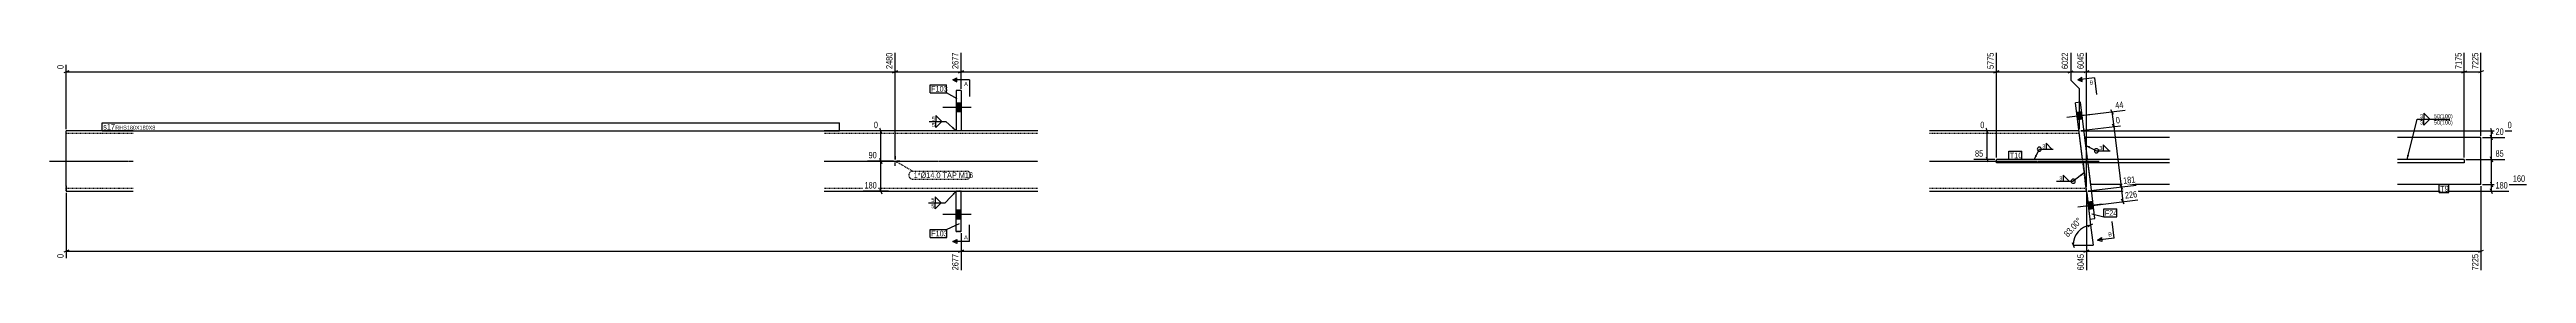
# Model space of a CAD drawing. Header units: millimetres. Extents: x 26 to 44152, y 8 to 1708.
# Drawn here: x 36741 to 44152, y 8 to 665 of the extents above; entities that cross this region are included whole.
import ezdxf

# ---------------------------------------------------------------- set-up
doc = ezdxf.new("R2010")
doc.units = ezdxf.units.MM
doc.linetypes.add('DXK_LINE_DOT2', pattern=[3.9198, 1.9599, -1.9599])
doc.linetypes.add('DXK_LINE_DOT3', pattern=[5.9187, 2.979, -0.9799, 0.9799, -0.9799])
for name, color, linetype in [('MÅLSÆTNING', 7, 'Continuous'), ('STÅL', 7, 'Continuous'), ('TEKST', 7, 'Continuous')]:
    doc.layers.add(name, color=color, linetype=linetype)
doc.styles.add('Arial', font='ARIAL.TTF', dxfattribs={"height": 0.2})
doc.styles.add('Arial Narrow', font='ARIALN.TTF', dxfattribs={"height": 0.2})

msp = doc.modelspace()

# ---------------------------------------------------------------- hatches: boundary and pattern name
at = {"layer": 'STÅL', "linetype": 'Continuous'}
for points in [[(39468.2, 485), (39468.2, 511), (39453.2, 511), (39453.2, 485)], [(39468.2, 485), (39468.2, 511), (39453.2, 511), (39453.2, 485)], [(42824, 462.9), (42821.3, 484.8), (42806.5, 482.9), (42809.1, 461.1)], [(42824, 462.9), (42821.3, 484.8), (42806.5, 482.9), (42809.1, 461.1)], [(39453.2, 191), (39453.2, 165), (39468.2, 165), (39468.2, 191)], [(39453.2, 191), (39453.2, 165), (39468.2, 165), (39468.2, 191)], [(42856.9, 194.9), (42854.2, 216.8), (42839.4, 214.9), (42842, 193.1)], [(42856.9, 194.9), (42854.2, 216.8), (42839.4, 214.9), (42842, 193.1)]]:
    msp.add_hatch(color=96, dxfattribs=at).paths.add_polyline_path(points)
at = {"layer": 'TEKST', "linetype": 'Continuous'}
for points in [[(39446, 438.7), (39453.2, 428), (39441.8, 434)], [(42816.7, 297.7), (42828.6, 302.7), (42820.5, 292.7)], [(43800.7, 354.4), (43794.6, 343), (43794.6, 355.9)], [(39442.4, 241.1), (39453.2, 248), (39446.9, 236.8)]]:
    msp.add_hatch(color=3, dxfattribs=at).paths.add_polyline_path(points)

# ---------------------------------------------------------------- linework, layer by layer
at = {"layer": 'MÅLSÆTNING', "color": 7, "linetype": 'Continuous'}
for p, q in [((36798.2, 606.9), (36783.2, 600.9)), ((36790.7, 433), (36790.7, 624.6)), ((36790.7, 603.9), (39270.7, 603.9)), ((39278.2, 606.9), (39263.2, 600.9)), ((39263.2, 600.9), (39278.2, 606.9)), ((39270.7, 343), (39270.7, 661.1)), ((39270.7, 343), (39270.7, 661.1)), ((39270.7, 603.9), (39468.2, 603.9)), ((39460.7, 600.9), (39475.7, 606.9)), ((39468.2, 553), (39468.2, 661.1)), ((42573.2, 606.9), (42558.2, 600.9)), ((42558.2, 600.9), (42573.2, 606.9)), ((42780.7, 600.9), (42795.7, 606.9)), ((42788.2, 661.1), (42788.2, 578.9)), ((42788.2, 603.9), (42835.3, 603.9)), ((42842.8, 606.9), (42827.8, 600.9)), ((42842.8, 606.9), (42827.8, 600.9)), ((42835.3, 261.2), (42835.3, 661.1)), ((42835.3, 261.2), (42835.3, 661.1)), ((42835.3, 603.9), (43965.7, 603.9)), ((43958.2, 600.9), (43973.2, 606.9)), ((43965.7, 348), (43965.7, 661.1)), ((44023.2, 606.9), (44008.2, 600.9)), ((44015.7, 413), (44015.7, 661.1)), ((42788.2, 578.9), (42813.2, 553.9)), ((42813.2, 553.9), (42813.2, 433)), ((42813.2, 553.9), (42813.2, 433)), ((42812.8, 472.6), (42951.1, 489.6)), ((42907.4, 491.8), (42915.2, 477.6)), ((42911.3, 484.7), (42916.7, 440.7)), ((42920.6, 433.6), (42912.8, 447.8)), ((39256.9, 428), (39207.1, 428)), ((39230.8, 420.5), (39224.8, 435.5)), ((39227.8, 338), (39227.8, 428)), ((42549.2, 428), (42517.6, 428)), ((42541.3, 420.5), (42535.3, 435.5)), ((42538.3, 343), (42538.3, 428)), ((42818.2, 428.6), (42937.2, 443.2)), ((44044, 435.5), (44050, 420.5)), ((39265.7, 338), (39187.6, 338)), ((39265.7, 338), (39187.6, 338)), ((39224.8, 345.5), (39230.8, 330.5)), ((39230.8, 330.5), (39224.8, 345.5)), ((39227.8, 248), (39227.8, 338)), ((42560.7, 343), (42498.2, 343)), ((42535.3, 350.5), (42541.3, 335.5)), ((43970.7, 343), (44087.2, 343)), ((44050, 335.5), (44044, 350.5)), ((44047, 268), (44047, 343)), ((36790.7, 243), (36790.7, 48.6)), ((39250.9, 248), (39175.4, 248)), ((39224.8, 255.5), (39230.8, 240.5)), ((42835.9, 243.1), (42847.7, 146.6)), ((42840.3, 248.6), (42983.5, 266.2)), ((42934.9, 267.8), (42942.7, 253.6)), ((42948.1, 209.7), (42940.3, 223.8)), ((44015.7, 263), (44015.7, 12)), ((44020.7, 268), (44151.4, 268)), ((44020.7, 268), (44151.4, 268)), ((44044, 275.5), (44050, 260.5)), ((44044, 275.5), (44050, 260.5)), ((44050, 240.5), (44044, 255.5)), ((44047, 248), (44047, 268)), ((42840.7, 142.7), (42854.8, 150.5)), ((39468.2, 123), (39468.2, 12)), ((42792.1, 94.6), (42798.1, 79.6)), ((42795.1, 87.1), (42855.1, 87.1)), ((42847.7, 146.6), (42855.1, 87.1)), ((36798.2, 72.3), (36783.2, 66.3)), ((36790.7, 69.3), (39468.2, 69.3)), ((39460.7, 66.3), (39475.7, 72.3)), ((44008.2, 66.3), (44023.2, 72.3))]:
    msp.add_line(p, q, dxfattribs=at)
msp.add_arc((42855.1, 87.1), 60, 97, 180, dxfattribs=at)
at = {"layer": 'STÅL', "color": 2, "linetype": 'Continuous'}
for p, q in [((39453.2, 548), (39453.2, 428)), ((39468.2, 548), (39453.2, 548)), ((39468.2, 548), (39468.2, 428)), ((42817.8, 513.5), (42802.9, 511.7)), ((42813.7, 423.5), (42802.9, 511.7)), ((42830.8, 408), (42817.8, 513.5)), ((36990.7, 428), (36790.7, 428)), ((36790.7, 264), (36790.7, 428)), ((39698.2, 428), (39058.7, 428)), ((42813.2, 428), (42365.7, 428)), ((42813.8, 423.3), (42813.7, 423.5)), ((42823.6, 343), (42813.8, 423.3)), ((43083.7, 408), (42830.8, 408)), ((42838.7, 343), (42830.8, 408)), ((44015.7, 408), (43765.7, 408)), ((44015.7, 268), (44015.7, 408)), ((42565.7, 333), (42565.7, 343)), ((43083.7, 343), (42565.7, 343)), ((43083.7, 333), (42565.7, 333)), ((42824.9, 333), (42834.7, 252.5)), ((42848, 268), (42840, 333)), ((43965.7, 343), (43765.7, 343)), ((43965.7, 333), (43765.7, 333)), ((43965.7, 343), (43965.7, 333)), ((36790.7, 264), (36790.7, 248)), ((36790.7, 248), (36990.7, 248)), ((39058.7, 248), (39698.2, 248)), ((39453.2, 128), (39453.2, 248)), ((39468.2, 128), (39468.2, 248)), ((42365.7, 248), (42835.3, 248)), ((42834.7, 252.5), (42845.6, 164.3)), ((42860.5, 166.1), (42848, 268)), ((43083.7, 268), (42848, 268)), ((44015.7, 268), (43765.7, 268)), ((42845.6, 164.3), (42860.5, 166.1)), ((39468.2, 128), (39453.2, 128))]:
    msp.add_line(p, q, dxfattribs=at)
at = {"layer": 'STÅL', "color": 7, "linetype": 'DXK_LINE_DOT2'}
for p, q in [((39468.2, 548), (39453.2, 548)), ((36990.7, 420), (36790.7, 420)), ((39698.2, 420), (39058.7, 420)), ((39468.2, 428), (39453.2, 428)), ((42814.2, 420), (42365.7, 420)), ((42813.7, 423.5), (42813.2, 428)), ((42834.7, 252.5), (42813.7, 423.5)), ((42848, 268), (42830.8, 408)), ((36790.7, 256.6), (36790.7, 264)), ((36790.7, 256), (36790.7, 256.6)), ((36990.7, 256), (36790.7, 256)), ((36790.7, 249.2), (36790.7, 256)), ((39698.2, 256), (39058.7, 256)), ((39468.2, 248), (39453.2, 248)), ((42834.3, 256), (42365.7, 256)), ((42835.1, 249.2), (42834.7, 252.5)), ((42835.1, 249.2), (42835.3, 248)), ((39453.2, 128), (39468.2, 128))]:
    msp.add_line(p, q, dxfattribs=at)
at = {"layer": 'STÅL', "color": 96, "linetype": 'Continuous'}
for p, q in [((39498.2, 498), (39413.2, 498)), ((39498.2, 498), (39413.2, 498)), ((39468.2, 511), (39453.2, 511)), ((39468.2, 511), (39453.2, 511)), ((39468.2, 485), (39453.2, 485)), ((39468.2, 485), (39453.2, 485)), ((42849, 477.1), (42776.5, 468.2)), ((42849, 477.1), (42776.5, 468.2)), ((42821.3, 484.8), (42806.5, 482.9)), ((42821.3, 484.8), (42806.5, 482.9)), ((42824, 462.9), (42809.1, 461.1)), ((42824, 462.9), (42809.1, 461.1)), ((39256.7, 338), (39266, 338)), ((39270.7, 352), (39270.7, 342.7)), ((39270.7, 324), (39270.7, 333.3)), ((39284.7, 338), (39275.4, 338)), ((39498.2, 178), (39413.2, 178)), ((39498.2, 178), (39413.2, 178)), ((39468.2, 191), (39453.2, 191)), ((39468.2, 191), (39453.2, 191)), ((39468.2, 165), (39453.2, 165)), ((39468.2, 165), (39453.2, 165)), ((42881.9, 209.1), (42809.4, 200.2)), ((42881.9, 209.1), (42809.4, 200.2)), ((42854.2, 216.8), (42839.4, 214.9)), ((42854.2, 216.8), (42839.4, 214.9)), ((42856.9, 194.9), (42842, 193.1)), ((42856.9, 194.9), (42842, 193.1))]:
    msp.add_line(p, q, dxfattribs=at)
at = {"layer": 'STÅL', "color": 7, "linetype": 'DXK_LINE_DOT3'}
for p, q in [((36740.7, 338), (36990.7, 338)), ((39058.7, 338), (39698.2, 338)), ((42365.7, 338), (42874.2, 338))]:
    msp.add_line(p, q, dxfattribs=at)

# ---------------------------------------------------------------- wipeouts: each hides what was drawn before it
at = {"color": 0, "linetype": 'Continuous'}
msp.add_wipeout([(42912.2, 113.8), (42910.7, 126.3), (42899.7, 124.9), (42901.2, 112.5)], dxfattribs=at).dxf.layer = 'TEKST'

# ---------------------------------------------------------------- next in the draw order: hatches: boundary and pattern name
at = {"layer": 'TEKST', "linetype": 'Continuous'}
msp.add_hatch(color=30, dxfattribs=at).paths.add_polyline_path([(42880, 109.9), (42880.7, 103.7), (42868.3, 102.2)])

# ---------------------------------------------------------------- next in the draw order: linework, layer by layer
at = {"layer": 'TEKST', "color": 7, "linetype": 'Continuous'}
for q in [(42911.9, 157.9), (42868.3, 102.2)]:
    msp.add_line((42917.9, 108.2), q, dxfattribs=at)
at = {"layer": 'TEKST', "color": 30, "linetype": 'Continuous'}
for p, q in [((42868.3, 102.2), (42880, 109.9)), ((42880, 109.9), (42881.5, 97.5))]:
    msp.add_line(p, q, dxfattribs=at)

# ---------------------------------------------------------------- next in the draw order: texts
at = {"layer": 'TEKST', "color": 3, "linetype": 'Continuous', "style": 'Arial'}
msp.add_text('B', height=11.9, rotation=7.00154, dxfattribs=at).set_placement((42901.2, 112.5))

# ---------------------------------------------------------------- next in the draw order: wipeouts: each hides what was drawn before it
at = {"color": 0, "linetype": 'Continuous'}
for points in [[(36786.7, 628.6), (36758.7, 628.6), (36758.7, 608.4), (36786.7, 608.4)], [(39266.7, 665.1), (39238.7, 665.1), (39238.7, 608.4), (39266.7, 608.4)], [(39464.2, 665.1), (39436.2, 665.1), (39436.2, 608.4), (39464.2, 608.4)], [(42831.3, 665.1), (42803.3, 665.1), (42803.3, 608.4), (42831.3, 608.4)], [(43961.7, 665.1), (43933.7, 665.1), (43933.7, 608.4), (43961.7, 608.4)], [(39223.3, 432), (39223.3, 460), (39203.1, 460), (39203.1, 432)], [(42533.8, 432), (42533.8, 460), (42513.6, 460), (42513.6, 432)], [(42940.7, 447.7), (42937.3, 475.5), (42917.3, 473), (42920.7, 445.2)], [(42530.2, 347), (42530.2, 375), (42497.8, 375), (42497.8, 347)], [(44087.6, 347), (44087.6, 375), (44055.2, 375), (44055.2, 347)], [(39219.6, 342), (39219.6, 370), (39187.3, 370), (39187.3, 342)], [(39219.6, 252), (39219.6, 280), (39175.1, 280), (39175.1, 252)], [(36786.7, 64.7), (36758.7, 64.7), (36758.7, 44.6), (36786.7, 44.6)], [(39464.2, 64.7), (39436.2, 64.7), (39436.2, 8), (39464.2, 8)]]:
    msp.add_wipeout(points, dxfattribs=at).dxf.layer = 'MÅLSÆTNING'
at = {"color": 0}
for points, layer in [([(42829, 159.2), (42808.1, 177.7), (42759.4, 122.6), (42780.3, 104.1)], 'MÅLSÆTNING'), ([(39421.8, 544.8), (39421.8, 562.3), (39378.1, 562.3), (39378.1, 544.8)], 'TEKST'), ([(36932.1, 431.5), (36932.1, 449), (36901.2, 449), (36901.2, 431.5)], 'TEKST'), ([(39389.7, 457), (39389.7, 471.5), (39380.1, 471.5), (39380.1, 457)], 'TEKST'), ([(42711.6, 374.9), (42711.6, 389.4), (42702, 389.4), (42702, 374.9)], 'TEKST'), ([(39481.8, 287.2), (39481.8, 304.7), (39326.2, 304.7), (39326.2, 287.2)], 'TEKST'), ([(42638.8, 346.5), (42638.8, 364), (42605.7, 364), (42605.7, 346.5)], 'TEKST'), ([(39387.8, 215), (39387.8, 229.5), (39378.2, 229.5), (39378.2, 215)], 'TEKST'), ([(42762.8, 279.3), (42762.8, 293.8), (42753.2, 293.8), (42753.2, 279.3)], 'TEKST'), ([(39422.2, 113.2), (39422.2, 130.7), (39378.5, 130.7), (39378.5, 113.2)], 'TEKST')]:
    msp.add_wipeout(points, dxfattribs=at).dxf.layer = layer

# ---------------------------------------------------------------- next in the draw order: hatches: boundary and pattern name
at = {"layer": 'TEKST', "linetype": 'Continuous'}
msp.add_hatch(color=3, dxfattribs=at).paths.add_polyline_path([(42687.3, 352.8), (42678.9, 343), (42681.8, 355.6)])

# ---------------------------------------------------------------- next in the draw order: linework, layer by layer
at = {"layer": 'MÅLSÆTNING', "color": 7, "linetype": 'Continuous'}
for p, q in [((39475.7, 606.9), (39460.7, 600.9)), ((39468.2, 553), (39468.2, 661.1)), ((39468.2, 603.9), (42565.7, 603.9)), ((42565.7, 348), (42565.7, 661.1)), ((42565.7, 348), (42565.7, 661.1)), ((42565.7, 603.9), (42788.2, 603.9)), ((42780.7, 600.9), (42795.7, 606.9)), ((42788.2, 661.1), (42788.2, 578.9)), ((43958.2, 600.9), (43973.2, 606.9)), ((43965.7, 348), (43965.7, 661.1)), ((43965.7, 603.9), (44015.7, 603.9)), ((42788.2, 578.9), (42813.2, 553.9)), ((42920.6, 433.6), (42912.8, 447.8)), ((42818.2, 428.6), (42937.2, 443.2)), ((42818.2, 428), (44107.7, 428)), ((42916.7, 440.7), (42938.8, 260.7)), ((44020.7, 408), (44087.2, 408)), ((44050, 400.5), (44044, 415.5)), ((44050, 400.5), (44044, 415.5)), ((44047, 408), (44047, 428)), ((44047, 343), (44047, 408)), ((43970.7, 343), (44087.2, 343)), ((44044, 350.5), (44050, 335.5)), ((42835.3, 243), (42835.3, 12)), ((42835.3, 243), (42835.3, 12)), ((42845.7, 204.6), (42988.9, 222.2)), ((39468.2, 123), (39468.2, 12)), ((39475.7, 72.3), (39460.7, 66.3)), ((39468.2, 69.3), (42835.3, 69.3)), ((42842.8, 72.3), (42827.8, 66.3)), ((42827.8, 66.3), (42842.8, 72.3)), ((42835.3, 69.3), (44015.7, 69.3))]:
    msp.add_line(p, q, dxfattribs=at)
at = {"layer": 'TEKST', "color": 3, "linetype": 'Continuous'}
for p, q in [((39410.1, 455.5), (39392.2, 473.3)), ((39392.2, 473.3), (39392.2, 455.5)), ((39392.2, 455.5), (39410.1, 455.5)), ((42678.9, 343), (42694.3, 373.4)), ((42694.3, 373.4), (42735.6, 373.4)), ((42732.1, 373.4), (42714.2, 391.3)), ((42714.2, 391.3), (42714.2, 373.4)), ((42714.2, 373.4), (42732.1, 373.4)), ((42828.6, 302.7), (42795.6, 277.8)), ((39408.3, 213.5), (39390.4, 231.3)), ((39390.4, 231.3), (39390.4, 213.5)), ((42745.4, 277.8), (42795.6, 277.8)), ((42783.2, 277.8), (42765.4, 295.7)), ((42765.4, 295.7), (42765.4, 277.8)), ((42765.4, 277.8), (42783.2, 277.8)), ((39390.4, 213.5), (39408.3, 213.5))]:
    msp.add_line(p, q, dxfattribs=at)
for centre, start, end in [((42694.3, 373.4), 90, 270), ((42694.3, 373.4), 270, 90), ((42795.6, 277.8), 90, 270), ((42795.6, 277.8), 270, 90)]:
    msp.add_arc(centre, 6.25, start, end, dxfattribs=at)

# ---------------------------------------------------------------- next in the draw order: texts
at = {"layer": 'MÅLSÆTNING', "color": 3, "linetype": 'Continuous', "style": 'Arial Narrow'}
for s, height, p in [('0', 19.1, (36782.7, 612.4)), ('2480', 19.09, (39262.7, 612.4)), ('2677', 19.09, (39460.2, 612.4)), ('6045', 19.09, (42827.3, 612.4)), ('7175', 19.09, (43957.7, 612.4)), ('0', 19.1, (36782.7, 48.6)), ('2677', 19.09, (39460.2, 12))]:
    msp.add_text(s, height=height, rotation=90.00021, dxfattribs=at).set_placement(p)
for s, height, p in [('0', 19.1, (39207.1, 436)), ('0', 19.1, (42517.6, 436)), ('90', 19.09, (39191.3, 346)), ('85', 19.09, (42501.8, 351)), ('85', 19.09, (44059.2, 351)), ('180', 19.09, (39179.1, 256))]:
    msp.add_text(s, height=height, dxfattribs=at).set_placement(p)
at = {"layer": 'MÅLSÆTNING', "color": 3, "style": 'Arial Narrow'}
msp.add_text('83.00°', height=19.09, rotation=48.50088, dxfattribs=at).set_placement((42780, 109.7))
at = {"layer": 'TEKST', "color": 3, "style": 'Arial Narrow'}
for p in [(42703, 375.9), (42754.2, 280.3)]:
    msp.add_text('3', height=11.9, dxfattribs=at).set_placement(p)

# ---------------------------------------------------------------- next in the draw order: wipeouts: each hides what was drawn before it
at = {"color": 0, "linetype": 'Continuous'}
msp.add_wipeout([(42951, 493.6), (42947.6, 521.4), (42915.5, 517.5), (42918.9, 489.7)], dxfattribs=at).dxf.layer = 'MÅLSÆTNING'
at = {"color": 0}
for points in [[(39421.8, 544.8), (39421.8, 562.3), (39378.1, 562.3), (39378.1, 544.8)], [(36932.1, 431.5), (36932.1, 449), (36901.2, 449), (36901.2, 431.5)], [(39481.8, 287.2), (39481.8, 304.7), (39326.2, 304.7), (39326.2, 287.2)], [(42638.8, 346.5), (42638.8, 364), (42605.7, 364), (42605.7, 346.5)], [(39422.2, 113.2), (39422.2, 130.7), (39378.5, 130.7), (39378.5, 113.2)]]:
    msp.add_wipeout(points, dxfattribs=at).dxf.layer = 'TEKST'

# ---------------------------------------------------------------- next in the draw order: linework, layer by layer
at = {"layer": 'TEKST', "color": 7, "linetype": 'Continuous'}
for p, q in [((39375.1, 565.3), (39424.8, 565.3)), ((39375.1, 541.8), (39375.1, 565.3)), ((39375.1, 541.8), (39424.8, 541.8)), ((39424.8, 541.8), (39424.8, 565.3)), ((39456.5, 523.7), (39424.8, 541.8)), ((36898.2, 428.5), (36898.2, 452)), ((42602.7, 367), (42641.8, 367)), ((42602.7, 343.5), (42602.7, 367)), ((42602.7, 343.5), (42641.8, 343.5)), ((42641.8, 343.5), (42641.8, 367)), ((39462.1, 150.6), (39425.2, 133.7)), ((39375.5, 133.7), (39425.2, 133.7)), ((39375.5, 110.2), (39375.5, 133.7)), ((39375.5, 110.2), (39425.2, 110.2)), ((39425.2, 110.2), (39425.2, 133.7))]:
    msp.add_line(p, q, dxfattribs=at)
at = {"layer": 'TEKST', "color": 7, "linetype": 'DXK_LINE_DOT2'}
for p, q in [((39270.7, 338), (39323.2, 307.7)), ((39323.2, 307.7), (39484.8, 307.7)), ((39323.2, 284.2), (39484.8, 284.2))]:
    msp.add_line(p, q, dxfattribs=at)
for centre, start, end in [((39323.2, 295.9), 90, 270), ((39484.8, 295.9), 270, 90)]:
    msp.add_arc(centre, 11.7, start, end, dxfattribs=at)

# ---------------------------------------------------------------- next in the draw order: texts
at = {"layer": 'MÅLSÆTNING', "color": 3, "linetype": 'Continuous', "style": 'Arial Narrow'}
for s, height, p in [('44', 19.09, (42922.4, 494.1)), ('0', 19.1, (42924.2, 449.7))]:
    msp.add_text(s, height=height, rotation=7.00154, dxfattribs=at).set_placement(p)
at = {"layer": 'TEKST', "color": 3, "style": 'Arial Narrow'}
for s, height, p in [('F103', 16.7, (39378.1, 544.8)), ('1*Ø14.0 TAP M16', 16.702, (39326.2, 287.2)), ('T10', 16.7, (42605.7, 346.5)), ('F103', 16.7, (39378.5, 113.2))]:
    msp.add_text(s, height=height, dxfattribs=at).set_placement(p)

# ---------------------------------------------------------------- next in the draw order: wipeouts: each hides what was drawn before it
at = {"color": 0, "linetype": 'Continuous'}
for points, layer in [([(42561.7, 665.1), (42533.7, 665.1), (42533.7, 608.4), (42561.7, 608.4)], 'MÅLSÆTNING'), ([(42784.2, 665.1), (42756.2, 665.1), (42756.2, 608.4), (42784.2, 608.4)], 'MÅLSÆTNING'), ([(44011.7, 665.1), (43983.7, 665.1), (43983.7, 608.4), (44011.7, 608.4)], 'MÅLSÆTNING'), ([(44111.7, 432), (44111.7, 460), (44091.5, 460), (44091.5, 432)], 'MÅLSÆTNING'), ([(42987, 270.7), (42983.6, 298.5), (42939.4, 293), (42942.8, 265.2)], 'MÅLSÆTNING'), ([(42831.3, 64.7), (42803.3, 64.7), (42803.3, 8), (42831.3, 8)], 'MÅLSÆTNING'), ([(44011.7, 64.7), (43983.7, 64.7), (43983.7, 8), (44011.7, 8)], 'MÅLSÆTNING'), ([(42856.6, 566.8), (42855.1, 579.2), (42844.1, 577.9), (42845.6, 565.4)], 'TEKST'), ([(39389.7, 438.2), (39389.7, 452.7), (39380.1, 452.7), (39380.1, 438.2)], 'TEKST'), ([(39387.8, 196.2), (39387.8, 210.7), (39378.2, 210.7), (39378.2, 196.2)], 'TEKST')]:
    msp.add_wipeout(points, dxfattribs=at).dxf.layer = layer
at = {"color": 0}
for points in [[(43842.1, 464.7), (43842.1, 479.2), (43832.5, 479.2), (43832.5, 464.7)], [(39100.9, 431.5), (39100.9, 444), (36937.4, 444), (36937.4, 431.5)], [(42882.5, 370), (42882.5, 384.5), (42872.9, 384.5), (42872.9, 370)]]:
    msp.add_wipeout(points, dxfattribs=at).dxf.layer = 'TEKST'

# ---------------------------------------------------------------- next in the draw order: hatches: boundary and pattern name
at = {"layer": 'TEKST', "linetype": 'Continuous'}
for color, points in [(30, [(42822.1, 581.4), (42822.8, 575.2), (42809.7, 579.9)]), (3, [(42843.3, 376.2), (42833.6, 384.7), (42846.2, 381.7)])]:
    msp.add_hatch(color=color, dxfattribs=at).paths.add_polyline_path(points)

# ---------------------------------------------------------------- next in the draw order: linework, layer by layer
at = {"layer": 'MÅLSÆTNING', "color": 7, "linetype": 'Continuous'}
for p, q in [((44020.7, 408), (44087.2, 408)), ((42840.3, 248.6), (42983.5, 266.2)), ((42840.3, 248), (44099.4, 248)), ((42934.9, 267.8), (42942.7, 253.6)), ((42938.8, 260.7), (42944.2, 216.7))]:
    msp.add_line(p, q, dxfattribs=at)
at = {"layer": 'TEKST', "color": 30, "linetype": 'Continuous'}
for p, q in [((42809.7, 579.9), (42821.3, 587.7)), ((42809.7, 579.9), (42822.8, 575.2)), ((42822.8, 575.2), (42821.3, 587.7)), ((42881.5, 97.5), (42868.3, 102.2))]:
    msp.add_line(p, q, dxfattribs=at)
at = {"layer": 'TEKST', "color": 7, "linetype": 'Continuous'}
for q in [(42809.7, 579.9), (42865.4, 536.4)]:
    msp.add_line((42859.3, 586), q, dxfattribs=at)
at = {"layer": 'TEKST', "color": 3, "linetype": 'Continuous'}
for p, q in [((39372.3, 455.5), (39422.4, 455.5)), ((39392.2, 455.5), (39410.1, 455.5)), ((39410.1, 455.5), (39392.2, 437.6)), ((39392.2, 437.6), (39392.2, 455.5)), ((39453.2, 428), (39422.4, 455.5)), ((43862.5, 463.2), (43844.7, 481.1)), ((43844.7, 481.1), (43844.7, 463.2)), ((43844.7, 463.2), (43862.5, 463.2)), ((42833.6, 384.7), (42865.1, 368.5)), ((42902.9, 368.5), (42885.1, 386.4)), ((42885.1, 386.4), (42885.1, 368.5)), ((42865.1, 368.5), (42906.5, 368.5)), ((42885.1, 368.5), (42902.9, 368.5)), ((39453.2, 248), (39420.6, 213.5)), ((39370.5, 213.5), (39420.6, 213.5)), ((39390.4, 213.5), (39408.3, 213.5)), ((39408.3, 213.5), (39390.4, 195.6)), ((39390.4, 195.6), (39390.4, 213.5))]:
    msp.add_line(p, q, dxfattribs=at)
for start, end in [(90, 270), (270, 90)]:
    msp.add_arc((42865.1, 368.5), 6.25, start, end, dxfattribs=at)

# ---------------------------------------------------------------- next in the draw order: texts
at = {"layer": 'MÅLSÆTNING', "color": 3, "linetype": 'Continuous', "style": 'Arial Narrow'}
for s, rotation, p in [('5775', 90.00021, (42557.7, 612.4)), ('6022', 90.00021, (42780.2, 612.4)), ('7225', 90.00021, (44007.7, 612.4)), ('181', 7.00154, (42946.3, 269.7)), ('6045', 90.00021, (42827.3, 12)), ('7225', 90.00021, (44007.7, 12))]:
    msp.add_text(s, height=19.09, rotation=rotation, dxfattribs=at).set_placement(p)
msp.add_text('0', height=19.1, dxfattribs=at).set_placement((44095.5, 436))
at = {"layer": 'TEKST', "color": 3, "linetype": 'Continuous', "style": 'Arial'}
msp.add_text('B', height=11.9, rotation=7.00154, dxfattribs=at).set_placement((42845.6, 565.4))
at = {"layer": 'TEKST', "color": 3, "style": 'Arial Narrow'}
for s, p in [('5', (39381.1, 458)), ('3', (42873.9, 371)), ('5', (39379.2, 216))]:
    msp.add_text(s, height=11.9, dxfattribs=at).set_placement(p)
at = {"layer": 'TEKST', "color": 3, "linetype": 'Continuous', "style": 'Arial Narrow'}
for p in [(39381.1, 439.2), (39379.2, 197.2)]:
    msp.add_text('5', height=11.9, dxfattribs=at).set_placement(p)

# ---------------------------------------------------------------- next in the draw order: wipeouts: each hides what was drawn before it
at = {"color": 0, "linetype": 'Continuous'}
for points in [[(39488.2, 561.4), (39488.2, 573.9), (39477.1, 573.9), (39477.1, 561.4)], [(39488.2, 104.1), (39488.2, 116.6), (39477.1, 116.6), (39477.1, 104.1)]]:
    msp.add_wipeout(points, dxfattribs=at).dxf.layer = 'TEKST'
at = {"color": 0}
msp.add_wipeout([(39100.9, 431.5), (39100.9, 444), (36937.4, 444), (36937.4, 431.5)], dxfattribs=at).dxf.layer = 'TEKST'

# ---------------------------------------------------------------- next in the draw order: hatches: boundary and pattern name
at = {"layer": 'TEKST', "linetype": 'Continuous'}
for points in [[(39455.7, 580.2), (39455.7, 573.9), (39443.2, 580.2)], [(39455.7, 104.1), (39455.7, 97.9), (39443.2, 97.9)]]:
    msp.add_hatch(color=30, dxfattribs=at).paths.add_polyline_path(points)

# ---------------------------------------------------------------- next in the draw order: linework, layer by layer
at = {"layer": 'TEKST', "color": 30, "linetype": 'Continuous'}
for p, q in [((39443.2, 580.2), (39455.7, 586.4)), ((39443.2, 580.2), (39455.7, 573.9)), ((39455.7, 573.9), (39455.7, 586.4)), ((39443.2, 97.9), (39455.7, 104.1)), ((39455.7, 91.6), (39443.2, 97.9)), ((39455.7, 104.1), (39455.7, 91.6))]:
    msp.add_line(p, q, dxfattribs=at)
at = {"layer": 'TEKST', "color": 7, "linetype": 'Continuous'}
for p, q in [((39493.2, 580.2), (39443.2, 580.2)), ((39493.2, 580.2), (39493.2, 530.2)), ((36898.2, 452), (39103.9, 452)), ((39103.9, 428.5), (39103.9, 452)), ((36898.2, 428.5), (39103.9, 428.5)), ((39493.2, 97.9), (39443.2, 97.9)), ((39493.2, 97.9), (39493.2, 147.9))]:
    msp.add_line(p, q, dxfattribs=at)

# ---------------------------------------------------------------- next in the draw order: texts
at = {"layer": 'TEKST', "color": 3, "linetype": 'Continuous', "style": 'Arial'}
for p in [(39477.1, 561.4), (39477.1, 104.1)]:
    msp.add_text('A', height=11.9, dxfattribs=at).set_placement(p)
at = {"layer": 'TEKST', "color": 3, "style": 'Arial Narrow'}
for s, height, p in [('s17', 16.7, (36901.2, 431.5)), ('RHS180X180X8', 11.93, (36937.4, 431.5))]:
    msp.add_text(s, height=height, dxfattribs=at).set_placement(p)

# ---------------------------------------------------------------- next in the draw order: wipeouts: each hides what was drawn before it
at = {"color": 0, "linetype": 'Continuous'}
for points, layer in [([(44087.6, 412), (44087.6, 440), (44055.2, 440), (44055.2, 412)], 'MÅLSÆTNING'), ([(44151.7, 272), (44151.7, 300), (44107.2, 300), (44107.2, 272)], 'MÅLSÆTNING'), ([(42992.4, 226.7), (42989, 254.5), (42944.8, 249), (42948.2, 221.2)], 'MÅLSÆTNING'), ([(43923, 464.7), (43923, 479.2), (43873.8, 479.2), (43873.8, 464.7)], 'TEKST')]:
    msp.add_wipeout(points, dxfattribs=at).dxf.layer = layer
at = {"color": 0}
msp.add_wipeout([(43916, 247), (43916, 264.5), (43893.6, 264.5), (43893.6, 247)], dxfattribs=at).dxf.layer = 'TEKST'

# ---------------------------------------------------------------- next in the draw order: texts
at = {"layer": 'MÅLSÆTNING', "color": 3, "linetype": 'Continuous', "style": 'Arial Narrow'}
msp.add_text('20', height=19.09, dxfattribs=at).set_placement((44059.2, 416))
msp.add_text('226', height=19.09, rotation=7.00154, dxfattribs=at).set_placement((42951.7, 225.7))

# ---------------------------------------------------------------- next in the draw order: wipeouts: each hides what was drawn before it
at = {"color": 0, "linetype": 'Continuous'}
for points, layer in [([(44099.7, 252), (44099.7, 280), (44055.2, 280), (44055.2, 252)], 'MÅLSÆTNING'), ([(43842.1, 446), (43842.1, 460.5), (43832.5, 460.5), (43832.5, 446)], 'TEKST')]:
    msp.add_wipeout(points, dxfattribs=at).dxf.layer = layer
at = {"color": 0}
msp.add_wipeout([(43916, 247), (43916, 264.5), (43893.6, 264.5), (43893.6, 247)], dxfattribs=at).dxf.layer = 'TEKST'

# ---------------------------------------------------------------- next in the draw order: linework, layer by layer
at = {"layer": 'TEKST', "color": 3, "linetype": 'Continuous'}
for p, q in [((43794.6, 343), (43824.7, 463.2)), ((43844.7, 463.2), (43862.5, 463.2)), ((43862.5, 463.2), (43844.7, 445.4)), ((43844.7, 445.4), (43844.7, 463.2))]:
    msp.add_line(p, q, dxfattribs=at)
at = {"layer": 'TEKST', "color": 7, "linetype": 'Continuous'}
for p, q in [((43890.6, 267.5), (43919, 267.5)), ((43890.6, 244), (43890.6, 267.5)), ((43890.6, 244), (43919, 244)), ((43919, 244), (43919, 267.5))]:
    msp.add_line(p, q, dxfattribs=at)

# ---------------------------------------------------------------- next in the draw order: texts
at = {"layer": 'MÅLSÆTNING', "color": 3, "linetype": 'Continuous', "style": 'Arial Narrow'}
for s, p in [('180', (44059.2, 256)), ('160', (44111.2, 276))]:
    msp.add_text(s, height=19.09, dxfattribs=at).set_placement(p)
at = {"layer": 'TEKST', "color": 3, "style": 'Arial Narrow'}
msp.add_text('T9', height=16.7, dxfattribs=at).set_placement((43893.6, 247))

# ---------------------------------------------------------------- next in the draw order: wipeouts: each hides what was drawn before it
at = {"color": 0}
msp.add_wipeout([(42923, 174.5), (42923, 192), (42890, 192), (42890, 174.5)], dxfattribs=at).dxf.layer = 'TEKST'

# ---------------------------------------------------------------- next in the draw order: wipeouts: each hides what was drawn before it
at = {"color": 0, "linetype": 'Continuous'}
msp.add_wipeout([(43923, 446), (43923, 460.5), (43873.8, 460.5), (43873.8, 446)], dxfattribs=at).dxf.layer = 'TEKST'
at = {"color": 0}
msp.add_wipeout([(42923, 174.5), (42923, 192), (42890, 192), (42890, 174.5)], dxfattribs=at).dxf.layer = 'TEKST'

# ---------------------------------------------------------------- next in the draw order: linework, layer by layer
at = {"layer": 'TEKST', "color": 3, "linetype": 'Continuous'}
msp.add_line((43824.7, 463.2), (43922, 463.2), dxfattribs=at)
at = {"layer": 'TEKST', "color": 7, "linetype": 'Continuous'}
for p, q in [((42851.6, 180.6), (42887, 171.5)), ((42887, 195), (42926, 195)), ((42887, 171.5), (42887, 195)), ((42887, 171.5), (42926, 171.5)), ((42926, 171.5), (42926, 195))]:
    msp.add_line(p, q, dxfattribs=at)

# ---------------------------------------------------------------- next in the draw order: texts
at = {"layer": 'TEKST', "color": 3, "style": 'Arial Narrow'}
for s, height, p in [('3', 11.9, (43833.5, 465.7)), ('F24', 16.7, (42890, 174.5))]:
    msp.add_text(s, height=height, dxfattribs=at).set_placement(p)
at = {"layer": 'TEKST', "color": 3, "linetype": 'Continuous', "style": 'Arial Narrow'}
for s, height, p in [('3', 11.9, (43833.5, 447)), ('50(100)', 11.93, (43874.8, 465.7)), ('50(100)', 11.93, (43874.8, 447))]:
    msp.add_text(s, height=height, dxfattribs=at).set_placement(p)

doc.saveas('drawing.dxf')
